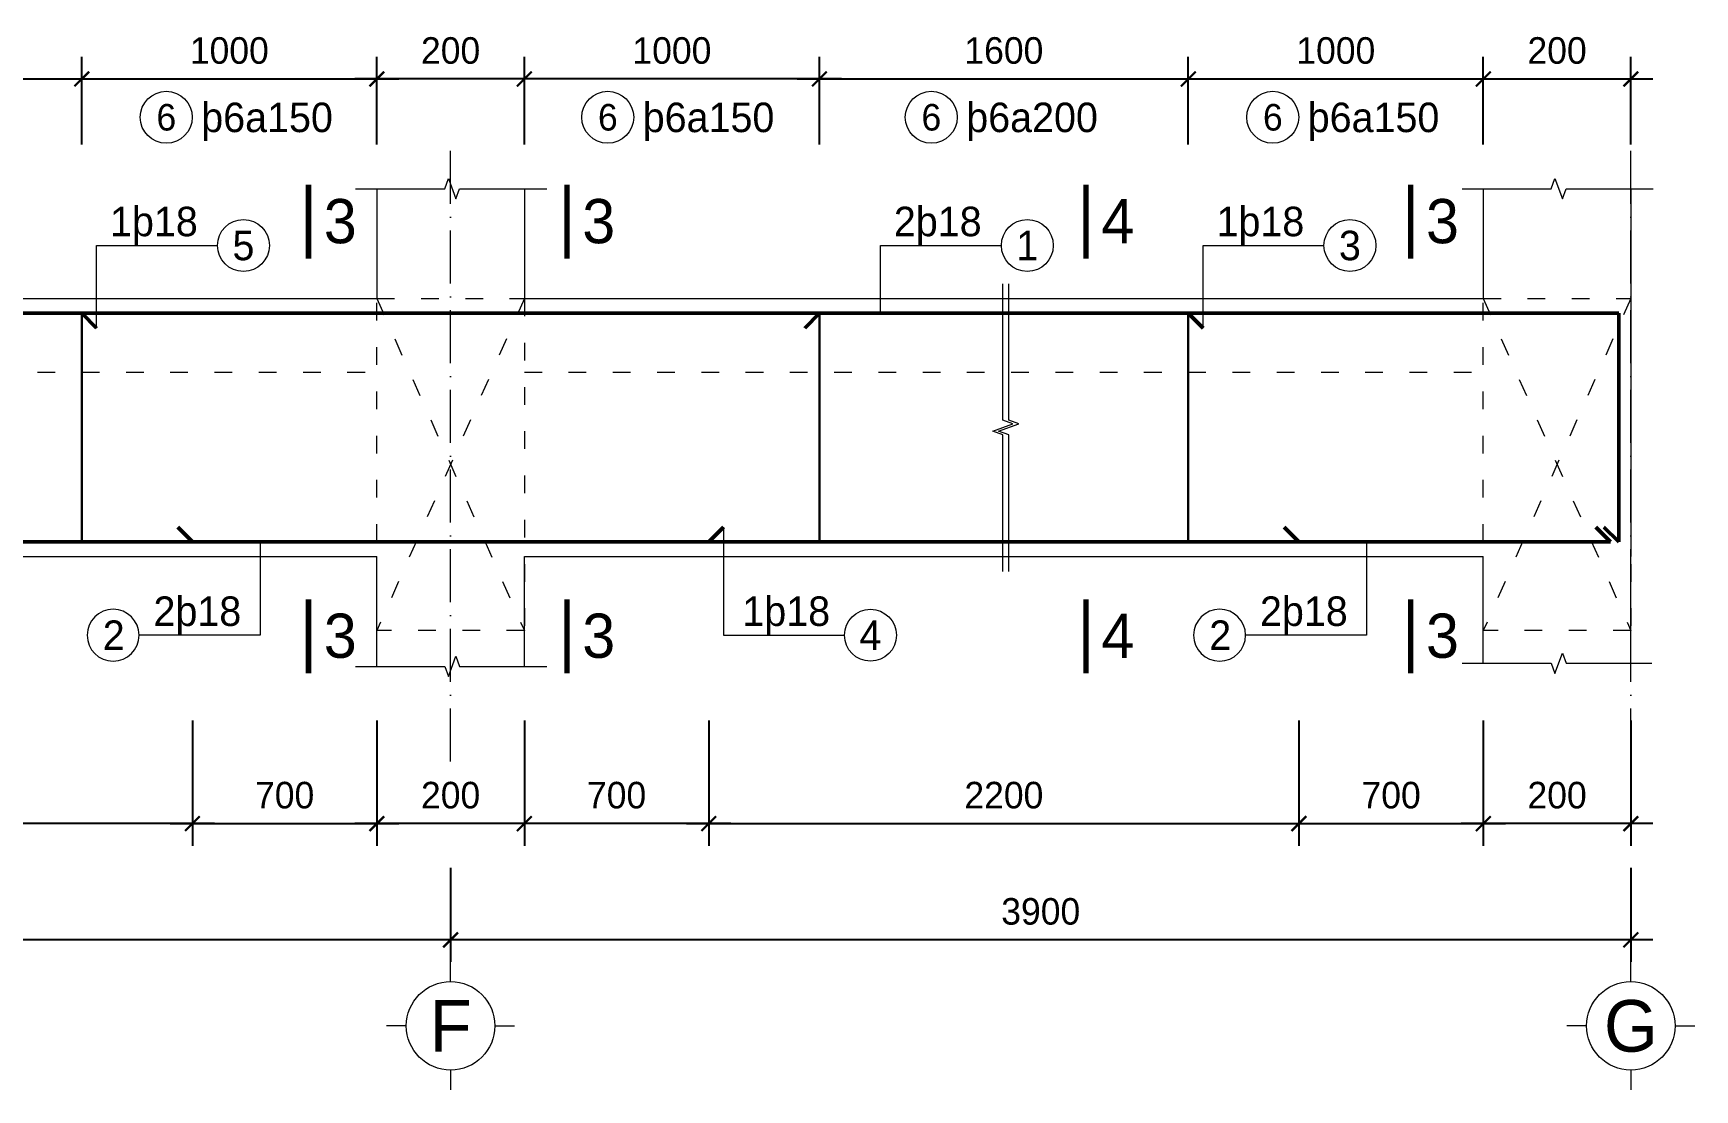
# Model space of a CAD drawing. Header units: inches. Extents: x 566748 to 757280, y 592180 to 740680.
# Drawn here: x 633052 to 644314, y 665058 to 672220 of the extents above; entities that cross this region are included whole.
import ezdxf
from ezdxf.enums import TextEntityAlignment as Align

# ---------------------------------------------------------------- set-up
doc = ezdxf.new("R2010")
doc.units = ezdxf.units.IN
doc.header["$MEASUREMENT"] = 0
doc.linetypes.add('ACAD_ISO03W100', pattern=[30, 12, -18])
doc.linetypes.add('ACAD_ISO10W100', pattern=[18, 12, -3, 0, -3])
for name, color, linetype, lineweight in [('NET CB', 2, 'Continuous', 20), ('NET GHI CHU', 7, 'Continuous', 13), ('NET KICH THUOC', 9, 'Continuous', 13), ('NET THEP DAI', 3, 'Continuous', 30), ('NET THEP DOC', 1, 'Continuous', 50), ('NET TRUC', 8, 'ACAD_ISO10W100', 9)]:
    doc.layers.add(name, color=color, linetype=linetype, lineweight=lineweight)
doc.layers.add('TEXT', color=4, linetype='Continuous')
doc.styles.add('A2', font='Fonts5.ttf', dxfattribs={"height": 600})
doc.styles.add('HELVE-KT', font='VHELVEN0.TTF')
doc.styles.add('ISO', font='Fonts5.ttf')
doc.styles.add('NHIEN', font='Fonts5.ttf', dxfattribs={"height": 0.2})
doc.styles.add('TEXT', font='Fonts5.ttf')
doc.styles.add('VNIHELVE', font='Fonts5.ttf', dxfattribs={"height": 180})
doc.dimstyles.new('M 1-20', dxfattribs={"dimscale": 100, "dimtxt": 2, "dimasz": 1, "dimexe": 1.5, "dimexo": 3, "dimgap": 1, "dimtad": 1, "dimdec": 0, "dimlfac": 0.2, "dimtxsty": 'VNIHELVE', "dimblk": 'ARCHTICK', "dimcen": 2.5, "dimdle": 1.5, "dimclrd": 256, "dimclre": 256, "dimclrt": 256, "dimadec": 0, "dimazin": 0, "dimtfac": 1, "dimtdec": 0, "dimtix": 1, "dimtmove": 0, "dimatfit": 3, "dimldrblk": 'ARCHTICK', "dimfxl": 7, "dimfxlon": 1, "dimarcsym": 1})

# ---------------------------------------------------------------- blocks, each defined once
blk = doc.blocks.new('_ArchTick')
at = {"color": 0, "linetype": 'ByBlock', "const_width": 0.15}
blk.add_lwpolyline([(-0.5, -0.5), (0.5, 0.5)], dxfattribs=at)
blk = doc.blocks.new('*D406')
at = {"layer": 'Defpoints', "color": 0}
for p in [(628381, 666862), (635881, 666862), (628381, 666074)]:
    blk.add_point(p, dxfattribs=at)
at = {"layer": 'NET KICH THUOC', "lineweight": -2}
for p, q in [((628381, 666562), (628381, 665924)), ((635881, 666562), (635881, 665924)), ((636031, 666074), (628231, 666074))]:
    blk.add_line(p, q, dxfattribs=at)
at = {"layer": 'NET KICH THUOC', "lineweight": -2, "xscale": 100, "yscale": 100, "zscale": 100, "rotation": 180}
blk.add_blockref('_ArchTick', (628381, 666074), dxfattribs=at)
at = {"layer": 'NET KICH THUOC', "lineweight": -2, "xscale": 100, "yscale": 100, "zscale": 100}
blk.add_blockref('_ArchTick', (635881, 666074), dxfattribs=at)
at = {"layer": 'NET KICH THUOC', "insert": (632131, 666266), "char_height": 180, "attachment_point": 5, "style": 'VNIHELVE'}
blk.add_mtext('2x3800', dxfattribs=at)
blk = doc.blocks.new('*D407')
at = {"layer": 'Defpoints', "color": 0}
for p in [(642881, 667949), (643881, 667949), (642881, 666862)]:
    blk.add_point(p, dxfattribs=at)
at = {"layer": 'NET KICH THUOC', "lineweight": -2}
for p, q in [((642881, 667562), (642881, 666712)), ((643881, 667562), (643881, 666712)), ((644031, 666862), (642731, 666862))]:
    blk.add_line(p, q, dxfattribs=at)
at = {"layer": 'NET KICH THUOC', "lineweight": -2, "xscale": 100, "yscale": 100, "zscale": 100, "rotation": 180}
blk.add_blockref('_ArchTick', (642881, 666862), dxfattribs=at)
at = {"layer": 'NET KICH THUOC', "lineweight": -2, "xscale": 100, "yscale": 100, "zscale": 100}
blk.add_blockref('_ArchTick', (643881, 666862), dxfattribs=at)
at = {"layer": 'NET KICH THUOC', "insert": (643381, 667054), "char_height": 180, "attachment_point": 5, "style": 'VNIHELVE'}
blk.add_mtext('200', dxfattribs=at)
blk = doc.blocks.new('TRUC')
at = {"layer": 'NET GHI CHU'}
for p, q in [((-228.0773, -72.5415), (-228.0773, -72.4415)), ((-228.3023, -72.7665), (-228.4023, -72.7665)), ((-227.8523, -72.7665), (-227.7523, -72.7665)), ((-228.0773, -72.9915), (-228.0773, -73.0915))]:
    blk.add_line(p, q, dxfattribs=at)
blk.add_circle((-228.0773, -72.7665), 0.225, dxfattribs=at)
at = {"layer": 'NET GHI CHU', "style": 'HELVE-KT'}
blk.add_attdef('A', text='', height=0.3, dxfattribs=at).set_placement((-228.0773, -72.7665), align=Align.MIDDLE_CENTER)
blk = doc.blocks.new('*D408')
at = {"layer": 'Defpoints', "color": 0}
for p in [(643881, 671910), (642881, 671166), (643881, 671166)]:
    blk.add_point(p, dxfattribs=at)
at = {"layer": 'NET KICH THUOC', "lineweight": -2}
for p, q in [((642881, 671466), (642881, 672060)), ((643881, 671466), (643881, 672060)), ((642731, 671910), (644031, 671910))]:
    blk.add_line(p, q, dxfattribs=at)
at = {"layer": 'NET KICH THUOC', "lineweight": -2, "xscale": 100, "yscale": 100, "zscale": 100, "rotation": 180}
blk.add_blockref('_ArchTick', (642881, 671910), dxfattribs=at)
at = {"layer": 'NET KICH THUOC', "lineweight": -2, "xscale": 100, "yscale": 100, "zscale": 100}
blk.add_blockref('_ArchTick', (643881, 671910), dxfattribs=at)
at = {"layer": 'NET KICH THUOC', "insert": (643381, 672102), "char_height": 180, "attachment_point": 5, "style": 'VNIHELVE'}
blk.add_mtext('200', dxfattribs=at)
blk = doc.blocks.new('*D410')
at = {"layer": 'Defpoints', "color": 0}
for p in [(635381, 667928), (636381, 667928), (635381, 666862)]:
    blk.add_point(p, dxfattribs=at)
at = {"layer": 'NET KICH THUOC', "lineweight": -2}
for p, q in [((635381, 667562), (635381, 666712)), ((636381, 667562), (636381, 666712)), ((636531, 666862), (635231, 666862))]:
    blk.add_line(p, q, dxfattribs=at)
at = {"layer": 'NET KICH THUOC', "lineweight": -2, "xscale": 100, "yscale": 100, "zscale": 100, "rotation": 180}
blk.add_blockref('_ArchTick', (635381, 666862), dxfattribs=at)
at = {"layer": 'NET KICH THUOC', "lineweight": -2, "xscale": 100, "yscale": 100, "zscale": 100}
blk.add_blockref('_ArchTick', (636381, 666862), dxfattribs=at)
at = {"layer": 'NET KICH THUOC', "insert": (635881, 667054), "char_height": 180, "attachment_point": 5, "style": 'VNIHELVE'}
blk.add_mtext('200', dxfattribs=at)
blk = doc.blocks.new('*D411')
at = {"layer": 'Defpoints', "color": 0}
for p in [(635381, 671910), (635381, 671166), (636381, 671166)]:
    blk.add_point(p, dxfattribs=at)
at = {"layer": 'NET KICH THUOC', "lineweight": -2}
for p, q in [((635381, 671466), (635381, 672060)), ((636381, 671466), (636381, 672060)), ((636531, 671910), (635231, 671910))]:
    blk.add_line(p, q, dxfattribs=at)
at = {"layer": 'NET KICH THUOC', "lineweight": -2, "xscale": 100, "yscale": 100, "zscale": 100, "rotation": 180}
blk.add_blockref('_ArchTick', (635381, 671910), dxfattribs=at)
at = {"layer": 'NET KICH THUOC', "lineweight": -2, "xscale": 100, "yscale": 100, "zscale": 100}
blk.add_blockref('_ArchTick', (636381, 671910), dxfattribs=at)
at = {"layer": 'NET KICH THUOC', "insert": (635881, 672102), "char_height": 180, "attachment_point": 5, "style": 'VNIHELVE'}
blk.add_mtext('200', dxfattribs=at)
blk = doc.blocks.new('*D412')
at = {"layer": 'Defpoints', "color": 0}
for p in [(635881, 666862), (643881, 666862), (635881, 666074)]:
    blk.add_point(p, dxfattribs=at)
at = {"layer": 'NET KICH THUOC', "lineweight": -2}
for p, q in [((635881, 666562), (635881, 665924)), ((643881, 666562), (643881, 665924)), ((644031, 666074), (635731, 666074))]:
    blk.add_line(p, q, dxfattribs=at)
at = {"layer": 'NET KICH THUOC', "lineweight": -2, "xscale": 100, "yscale": 100, "zscale": 100, "rotation": 180}
blk.add_blockref('_ArchTick', (635881, 666074), dxfattribs=at)
at = {"layer": 'NET KICH THUOC', "lineweight": -2, "xscale": 100, "yscale": 100, "zscale": 100}
blk.add_blockref('_ArchTick', (643881, 666074), dxfattribs=at)
at = {"layer": 'NET KICH THUOC', "insert": (639881, 666266), "char_height": 180, "attachment_point": 5, "style": 'VNIHELVE'}
blk.add_mtext('3900', dxfattribs=at)
blk = doc.blocks.new('DS THEP')
blk.add_circle((220, 0), 220)
at = {"style": 'A2'}
blk.add_attdef('ENTER', text='', height=250, dxfattribs=at).set_placement((220, 0), align=Align.MIDDLE_CENTER)
blk = doc.blocks.new('*D414')
at = {"layer": 'Defpoints', "color": 0}
for p in [(636381, 671910), (636381, 671166), (638381, 671166)]:
    blk.add_point(p, dxfattribs=at)
at = {"layer": 'NET KICH THUOC', "lineweight": -2}
for p, q in [((636381, 671466), (636381, 672060)), ((638381, 671466), (638381, 672060)), ((638531, 671910), (636231, 671910))]:
    blk.add_line(p, q, dxfattribs=at)
at = {"layer": 'NET KICH THUOC', "lineweight": -2, "xscale": 100, "yscale": 100, "zscale": 100, "rotation": 180}
blk.add_blockref('_ArchTick', (636381, 671910), dxfattribs=at)
at = {"layer": 'NET KICH THUOC', "lineweight": -2, "xscale": 100, "yscale": 100, "zscale": 100}
blk.add_blockref('_ArchTick', (638381, 671910), dxfattribs=at)
at = {"layer": 'NET KICH THUOC', "insert": (637381, 672102), "char_height": 180, "attachment_point": 5, "style": 'VNIHELVE'}
blk.add_mtext('1000', dxfattribs=at)
blk = doc.blocks.new('*D415')
at = {"layer": 'Defpoints', "color": 0}
for p in [(642881, 671910), (640881, 671166), (642881, 671166)]:
    blk.add_point(p, dxfattribs=at)
at = {"layer": 'NET KICH THUOC', "lineweight": -2}
for p, q in [((640881, 671466), (640881, 672060)), ((642881, 671466), (642881, 672060)), ((640731, 671910), (643031, 671910))]:
    blk.add_line(p, q, dxfattribs=at)
at = {"layer": 'NET KICH THUOC', "lineweight": -2, "xscale": 100, "yscale": 100, "zscale": 100, "rotation": 180}
blk.add_blockref('_ArchTick', (640881, 671910), dxfattribs=at)
at = {"layer": 'NET KICH THUOC', "lineweight": -2, "xscale": 100, "yscale": 100, "zscale": 100}
blk.add_blockref('_ArchTick', (642881, 671910), dxfattribs=at)
at = {"layer": 'NET KICH THUOC', "insert": (641881, 672102), "char_height": 180, "attachment_point": 5, "style": 'VNIHELVE'}
blk.add_mtext('1000', dxfattribs=at)
blk = doc.blocks.new('*D416')
at = {"layer": 'Defpoints', "color": 0}
for p in [(640881, 671910), (638381, 671166), (640881, 671166)]:
    blk.add_point(p, dxfattribs=at)
at = {"layer": 'NET KICH THUOC', "lineweight": -2}
for p, q in [((638381, 671466), (638381, 672060)), ((640881, 671466), (640881, 672060)), ((638231, 671910), (641031, 671910))]:
    blk.add_line(p, q, dxfattribs=at)
at = {"layer": 'NET KICH THUOC', "lineweight": -2, "xscale": 100, "yscale": 100, "zscale": 100, "rotation": 180}
blk.add_blockref('_ArchTick', (638381, 671910), dxfattribs=at)
at = {"layer": 'NET KICH THUOC', "lineweight": -2, "xscale": 100, "yscale": 100, "zscale": 100}
blk.add_blockref('_ArchTick', (640881, 671910), dxfattribs=at)
at = {"layer": 'NET KICH THUOC', "insert": (639631, 672102), "char_height": 180, "attachment_point": 5, "style": 'VNIHELVE'}
blk.add_mtext('1600', dxfattribs=at)
blk = doc.blocks.new('*D418')
at = {"layer": 'Defpoints', "color": 0}
for p in [(635381, 671910), (633381, 671166), (635381, 671166)]:
    blk.add_point(p, dxfattribs=at)
at = {"layer": 'NET KICH THUOC', "lineweight": -2}
for p, q in [((633381, 671466), (633381, 672060)), ((635381, 671466), (635381, 672060)), ((633231, 671910), (635531, 671910))]:
    blk.add_line(p, q, dxfattribs=at)
at = {"layer": 'NET KICH THUOC', "lineweight": -2, "xscale": 100, "yscale": 100, "zscale": 100, "rotation": 180}
blk.add_blockref('_ArchTick', (633381, 671910), dxfattribs=at)
at = {"layer": 'NET KICH THUOC', "lineweight": -2, "xscale": 100, "yscale": 100, "zscale": 100}
blk.add_blockref('_ArchTick', (635381, 671910), dxfattribs=at)
at = {"layer": 'NET KICH THUOC', "insert": (634381, 672102), "char_height": 180, "attachment_point": 5, "style": 'VNIHELVE'}
blk.add_mtext('1000', dxfattribs=at)
blk = doc.blocks.new('*D419')
at = {"layer": 'Defpoints', "color": 0}
for p in [(633381, 671910), (630881, 671166), (633381, 671166)]:
    blk.add_point(p, dxfattribs=at)
at = {"layer": 'NET KICH THUOC', "lineweight": -2}
for p, q in [((630881, 671466), (630881, 672060)), ((633381, 671466), (633381, 672060)), ((630731, 671910), (633531, 671910))]:
    blk.add_line(p, q, dxfattribs=at)
at = {"layer": 'NET KICH THUOC', "lineweight": -2, "xscale": 100, "yscale": 100, "zscale": 100, "rotation": 180}
blk.add_blockref('_ArchTick', (630881, 671910), dxfattribs=at)
at = {"layer": 'NET KICH THUOC', "lineweight": -2, "xscale": 100, "yscale": 100, "zscale": 100}
blk.add_blockref('_ArchTick', (633381, 671910), dxfattribs=at)
at = {"layer": 'NET KICH THUOC', "insert": (632131, 672102), "char_height": 180, "attachment_point": 5, "style": 'VNIHELVE'}
blk.add_mtext('1600', dxfattribs=at)
blk = doc.blocks.new('MCD')
at = {"layer": 'NET GHI CHU'}
blk.add_lwpolyline([(0, 667, 50, 50, 0), (0, 0, 0, 0, 0)], format="xyseb", dxfattribs=at)
at = {"layer": 'TEXT', "linetype": 'ACAD_ISO03W100', "style": 'TEXT'}
blk.add_attdef('MCD', (139, 128), '', height=400, dxfattribs=at)
blk = doc.blocks.new('*D433')
at = {"layer": 'Defpoints', "color": 0}
for p in [(634131, 668772), (635381, 667562), (635381, 666862)]:
    blk.add_point(p, dxfattribs=at)
at = {"layer": 'NET KICH THUOC', "lineweight": -2}
for p, q in [((634131, 667562), (634131, 666712)), ((635381, 667262), (635381, 666712)), ((633981, 666862), (635531, 666862))]:
    blk.add_line(p, q, dxfattribs=at)
at = {"layer": 'NET KICH THUOC', "lineweight": -2, "xscale": 100, "yscale": 100, "zscale": 100, "rotation": 180}
blk.add_blockref('_ArchTick', (634131, 666862), dxfattribs=at)
at = {"layer": 'NET KICH THUOC', "lineweight": -2, "xscale": 100, "yscale": 100, "zscale": 100}
blk.add_blockref('_ArchTick', (635381, 666862), dxfattribs=at)
at = {"layer": 'NET KICH THUOC', "insert": (634756, 667054), "char_height": 180, "attachment_point": 5, "style": 'VNIHELVE'}
blk.add_mtext('700', dxfattribs=at)
blk = doc.blocks.new('*D434')
at = {"layer": 'Defpoints', "color": 0}
for p in [(634131, 668772), (630131, 667562), (630131, 666862)]:
    blk.add_point(p, dxfattribs=at)
at = {"layer": 'NET KICH THUOC', "lineweight": -2}
for p, q in [((634131, 667562), (634131, 666712)), ((630131, 667262), (630131, 666712)), ((634281, 666862), (629981, 666862))]:
    blk.add_line(p, q, dxfattribs=at)
at = {"layer": 'NET KICH THUOC', "lineweight": -2, "xscale": 100, "yscale": 100, "zscale": 100, "rotation": 180}
blk.add_blockref('_ArchTick', (630131, 666862), dxfattribs=at)
at = {"layer": 'NET KICH THUOC', "lineweight": -2, "xscale": 100, "yscale": 100, "zscale": 100}
blk.add_blockref('_ArchTick', (634131, 666862), dxfattribs=at)
at = {"layer": 'NET KICH THUOC', "insert": (632131, 667054), "char_height": 180, "attachment_point": 5, "style": 'VNIHELVE'}
blk.add_mtext('2200', dxfattribs=at)
blk = doc.blocks.new('*D435')
at = {"layer": 'Defpoints', "color": 0}
for p in [(641631, 668772), (642881, 667562), (642881, 666862)]:
    blk.add_point(p, dxfattribs=at)
at = {"layer": 'NET KICH THUOC', "lineweight": -2}
for p, q in [((641631, 667562), (641631, 666712)), ((642881, 667262), (642881, 666712)), ((641481, 666862), (643031, 666862))]:
    blk.add_line(p, q, dxfattribs=at)
at = {"layer": 'NET KICH THUOC', "lineweight": -2, "xscale": 100, "yscale": 100, "zscale": 100, "rotation": 180}
blk.add_blockref('_ArchTick', (641631, 666862), dxfattribs=at)
at = {"layer": 'NET KICH THUOC', "lineweight": -2, "xscale": 100, "yscale": 100, "zscale": 100}
blk.add_blockref('_ArchTick', (642881, 666862), dxfattribs=at)
at = {"layer": 'NET KICH THUOC', "insert": (642256, 667054), "char_height": 180, "attachment_point": 5, "style": 'VNIHELVE'}
blk.add_mtext('700', dxfattribs=at)
blk = doc.blocks.new('*D436')
at = {"layer": 'Defpoints', "color": 0}
for p in [(637631, 668772), (636381, 667562), (636381, 666862)]:
    blk.add_point(p, dxfattribs=at)
at = {"layer": 'NET KICH THUOC', "lineweight": -2}
for p, q in [((637631, 667562), (637631, 666712)), ((636381, 667262), (636381, 666712)), ((637781, 666862), (636231, 666862))]:
    blk.add_line(p, q, dxfattribs=at)
at = {"layer": 'NET KICH THUOC', "lineweight": -2, "xscale": 100, "yscale": 100, "zscale": 100, "rotation": 180}
blk.add_blockref('_ArchTick', (636381, 666862), dxfattribs=at)
at = {"layer": 'NET KICH THUOC', "lineweight": -2, "xscale": 100, "yscale": 100, "zscale": 100}
blk.add_blockref('_ArchTick', (637631, 666862), dxfattribs=at)
at = {"layer": 'NET KICH THUOC', "insert": (637006, 667054), "char_height": 180, "attachment_point": 5, "style": 'VNIHELVE'}
blk.add_mtext('700', dxfattribs=at)
blk = doc.blocks.new('*D437')
at = {"layer": 'Defpoints', "color": 0}
for p in [(637631, 668772), (641631, 667562), (641631, 666862)]:
    blk.add_point(p, dxfattribs=at)
at = {"layer": 'NET KICH THUOC', "lineweight": -2}
for p, q in [((637631, 667562), (637631, 666712)), ((641631, 667262), (641631, 666712)), ((637481, 666862), (641781, 666862))]:
    blk.add_line(p, q, dxfattribs=at)
at = {"layer": 'NET KICH THUOC', "lineweight": -2, "xscale": 100, "yscale": 100, "zscale": 100, "rotation": 180}
blk.add_blockref('_ArchTick', (637631, 666862), dxfattribs=at)
at = {"layer": 'NET KICH THUOC', "lineweight": -2, "xscale": 100, "yscale": 100, "zscale": 100}
blk.add_blockref('_ArchTick', (641631, 666862), dxfattribs=at)
at = {"layer": 'NET KICH THUOC', "insert": (639631, 667054), "char_height": 180, "attachment_point": 5, "style": 'VNIHELVE'}
blk.add_mtext('2200', dxfattribs=at)

msp = doc.modelspace()

# ---------------------------------------------------------------- linework, layer by layer
at = {"layer": 'NET CB', "ltscale": 800}
for points in [[(635380.9, 671165.8), (635380.9, 670421.8)], [(636380.9, 671165.8), (636380.9, 670421.8)], [(642880.9, 671165.8), (642880.9, 670421.8)], [(643880.9, 671165.8), (643880.9, 670421.8)], [(628880.9, 670421.8), (635380.9, 670421.8)], [(636380.9, 670421.8), (642880.9, 670421.8)], [(643880.9, 670421.8), (643880.9, 668671.8), (643880.9, 668671.8)], [(628880.9, 668671.8), (635380.9, 668671.8)], [(635380.9, 667927.8), (635380.9, 668671.8)], [(636380.9, 668671.8), (642880.9, 668671.8)], [(636380.9, 667927.8), (636380.9, 668671.8)], [(642880.9, 667948.8), (642880.9, 668671.8)], [(643880.9, 667948.8), (643880.9, 668671.8), (643880.9, 668671.8)]]:
    msp.add_lwpolyline(points, dxfattribs=at)
at = {"layer": 'NET GHI CHU'}
for points in [[(635237, 671165.8), (635841.6, 671165.8), (635866.6, 671234.5), (635916.6, 671097.1), (635941.6, 671165.8), (636532.9, 671165.8)], [(642737, 671165.8), (643341.6, 671165.8), (643366.6, 671234.5), (643416.6, 671097.1), (643441.6, 671165.8), (644032.9, 671165.8)], [(635237, 667927.8), (635841.6, 667927.8), (635866.6, 667859.1), (635916.6, 667996.4), (635941.6, 667927.8), (636532.9, 667927.8)], [(642737, 667948.8), (643341.6, 667948.8), (643366.6, 667880.1), (643416.6, 668017.4), (643441.6, 667948.8), (644023.8, 667948.8)]]:
    msp.add_lwpolyline(points, dxfattribs=at)
at = {"layer": 'NET GHI CHU', "color": 7}
for points in [[(633480.9, 670221.8), (633480.9, 670781.3), (634300.9, 670781.3)], [(638793.9, 670321.8), (638793.9, 670781.3), (639614, 670781.3)], [(640980.9, 670221.8), (640980.9, 670781.3), (641800.9, 670781.3)], [(637730.9, 668871.8), (637730.9, 668139.3), (638550.9, 668139.3)], [(634589.4, 668771.8), (634589.4, 668139.3), (633769.3, 668139.3)], [(642089.4, 668771.8), (642089.4, 668139.3), (641269.3, 668139.3)]]:
    msp.add_lwpolyline(points, dxfattribs=at)
at = {"layer": 'NET GHI CHU', "linetype": 'Continuous'}
for points in [[(639623.9, 668571.8), (639623.9, 669496.8), (639555.2, 669521.8), (639692.5, 669571.8), (639623.9, 669596.8), (639623.9, 670521.8)], [(639663.9, 668571.8), (639663.9, 669496.8), (639595.2, 669521.8), (639732.5, 669571.8), (639663.9, 669596.8), (639663.9, 670521.8)]]:
    msp.add_lwpolyline(points, dxfattribs=at)
at = {"layer": 'NET GHI CHU', "linetype": 'ACAD_ISO03W100', "ltscale": 10}
for points in [[(636380.9, 668171.8), (635380.9, 668171.8), (635380.9, 670421.8), (636380.9, 670421.8)], [(643880.9, 668171.8), (642880.9, 668171.8), (642880.9, 670421.8), (643880.9, 670421.8)]]:
    msp.add_lwpolyline(points, close=True, dxfattribs=at)
for points in [[(635380.9, 670421.8), (636380.9, 668171.8)], [(636380.9, 670421.8), (635380.9, 668171.8)], [(642880.9, 670421.8), (643880.9, 668171.8)], [(643880.9, 670421.8), (642880.9, 668171.8)], [(628880.9, 669921.8), (635380.9, 669921.8)], [(636380.9, 669921.8), (642880.9, 669921.8)]]:
    msp.add_lwpolyline(points, dxfattribs=at)
at = {"layer": 'NET THEP DAI'}
for p, q in [((633380.9, 668771.8), (633380.9, 670321.8)), ((638380.9, 668771.8), (638380.9, 670321.8)), ((640880.9, 668771.8), (640880.9, 670321.8))]:
    msp.add_line(p, q, dxfattribs=at)
at = {"layer": 'NET THEP DOC'}
for p, q in [((643798.6, 668771.8), (643798.6, 670321.8)), ((643742.9, 668771.8), (613019.4, 668771.8))]:
    msp.add_line(p, q, dxfattribs=at)
for points in [[(643798.6, 670321.8), (612963.2, 670321.8)], [(633480.9, 670221.8), (633380.9, 670321.8)], [(638280.9, 670221.8), (638380.9, 670321.8)], [(640980.9, 670221.8), (640880.9, 670321.8)], [(634130.9, 668771.8), (634030.9, 668871.8)], [(637630.9, 668771.8), (637730.9, 668871.8)], [(641630.9, 668771.8), (641530.9, 668871.8)], [(643742.9, 668771.8), (643642.9, 668871.8)], [(643798.6, 668771.8), (643698.6, 668871.8)]]:
    msp.add_lwpolyline(points, dxfattribs=at)
at = {"layer": 'NET TRUC', "linetype": 'ACAD_ISO10W100', "ltscale": 30}
for points in [[(635880.9, 667282.6), (635880.9, 671470.9)], [(643880.9, 667282.6), (643880.9, 671470.9)]]:
    msp.add_lwpolyline(points, dxfattribs=at)

# ---------------------------------------------------------------- block references
at = {"layer": 'NET GHI CHU', "color": 7}
ref = msp.add_blockref('DS THEP', (633777.5, 671650.5), dxfattribs=dict(at, xscale=0.8000000000465661, yscale=0.8000000000465661, zscale=0.8000000000465661))
ref.add_attrib('ENTER', '6', dxfattribs={"layer": '0', "height": 180, "style": 'ISO'}).set_placement((633954.1, 671650.5), align=Align.MIDDLE_CENTER)
ref = msp.add_blockref('DS THEP', (636770, 671650.5), dxfattribs=dict(at, xscale=0.8000000000465661, yscale=0.8000000000465661, zscale=0.8000000000465661))
ref.add_attrib('ENTER', '6', dxfattribs={"layer": '0', "height": 180, "style": 'ISO'}).set_placement((636946.6, 671650.5), align=Align.MIDDLE_CENTER)
ref = msp.add_blockref('DS THEP', (638963, 671650.5), dxfattribs=dict(at, xscale=0.8000000000465661, yscale=0.8000000000465661, zscale=0.8000000000465661))
ref.add_attrib('ENTER', '6', dxfattribs={"layer": '0', "height": 180, "style": 'ISO'}).set_placement((639139.6, 671650.5), align=Align.MIDDLE_CENTER)
ref = msp.add_blockref('DS THEP', (641277.5, 671650.5), dxfattribs=dict(at, xscale=0.8000000000465661, yscale=0.8000000000465661, zscale=0.8000000000465661))
ref.add_attrib('ENTER', '6', dxfattribs={"layer": '0', "height": 180, "style": 'ISO'}).set_placement((641454.1, 671650.5), align=Align.MIDDLE_CENTER)
ref = msp.add_blockref('DS THEP', (634300.9, 670781.3), dxfattribs=dict(at, xscale=0.8000000000465661, yscale=0.8000000000465661, zscale=0.8000000000465661))
ref.add_attrib('ENTER', '5', dxfattribs={"layer": '0', "height": 200, "style": 'ISO'}).set_placement((634476.6, 670781.3), align=Align.MIDDLE_CENTER)
ref = msp.add_blockref('DS THEP', (639614, 670781.3), dxfattribs=dict(at, xscale=0.8000000000465661, yscale=0.8000000000465661, zscale=0.8000000000465661))
ref.add_attrib('ENTER', '1', dxfattribs={"layer": '0', "height": 200, "style": 'ISO'}).set_placement((639789.7, 670781.3), align=Align.MIDDLE_CENTER)
ref = msp.add_blockref('DS THEP', (641800.9, 670781.3), dxfattribs=dict(at, xscale=0.8000000000465661, yscale=0.8000000000465661, zscale=0.8000000000465661))
ref.add_attrib('ENTER', '3', dxfattribs={"layer": '0', "height": 200, "style": 'ISO'}).set_placement((641976.6, 670781.3), align=Align.MIDDLE_CENTER)
ref = msp.add_blockref('DS THEP', (633769.3, 668139.3), dxfattribs=dict(at, xscale=-0.8000000000465661, yscale=0.8000000000465661, zscale=0.8000000000465661))
ref.add_attrib('ENTER', '2', dxfattribs={"layer": '0', "height": 200, "style": 'ISO'}).set_placement((633597.4, 668139.3), align=Align.MIDDLE_CENTER)
ref = msp.add_blockref('DS THEP', (638550.9, 668139.3), dxfattribs=dict(at, xscale=0.8000000000465661, yscale=0.8000000000465661, zscale=0.8000000000465661))
ref.add_attrib('ENTER', '4', dxfattribs={"layer": '0', "height": 200, "style": 'ISO'}).set_placement((638726.6, 668139.3), align=Align.MIDDLE_CENTER)
ref = msp.add_blockref('DS THEP', (641269.3, 668139.3), dxfattribs=dict(at, xscale=-0.8000000000465661, yscale=0.8000000000465661, zscale=0.8000000000465661))
ref.add_attrib('ENTER', '2', dxfattribs={"layer": '0', "height": 200, "style": 'ISO'}).set_placement((641097.4, 668139.3), align=Align.MIDDLE_CENTER)
at = {"layer": 'TEXT'}
ref = msp.add_blockref('MCD', (634917.5, 671192.7), dxfattribs=dict(at, xscale=-0.75, yscale=0.75, zscale=0.75, rotation=180))
ref.add_attrib('MCD', '3', (635021.5, 670796.4), dxfattribs={"linetype": 'ACAD_ISO03W100', "height": 300, "style": 'VNIHELVE'})
ref = msp.add_blockref('MCD', (636669.5, 671192.7), dxfattribs=dict(at, xscale=-0.75, yscale=0.75, zscale=0.75, rotation=180))
ref.add_attrib('MCD', '3', (636773.5, 670796.4), dxfattribs={"linetype": 'ACAD_ISO03W100', "height": 300, "style": 'VNIHELVE'})
ref = msp.add_blockref('MCD', (640188, 671192.7), dxfattribs=dict(at, xscale=-0.75, yscale=0.75, zscale=0.75, rotation=180))
ref.add_attrib('MCD', '4', (640292, 670796.4), dxfattribs={"linetype": 'ACAD_ISO03W100', "height": 300, "style": 'VNIHELVE'})
ref = msp.add_blockref('MCD', (642388.5, 671192.7), dxfattribs=dict(at, xscale=-0.75, yscale=0.75, zscale=0.75, rotation=180))
ref.add_attrib('MCD', '3', (642492.5, 670796.4), dxfattribs={"linetype": 'ACAD_ISO03W100', "height": 300, "style": 'VNIHELVE'})
ref = msp.add_blockref('MCD', (634917.5, 668382.2), dxfattribs=dict(at, xscale=-0.75, yscale=0.75, zscale=0.75, rotation=180))
ref.add_attrib('MCD', '3', (635021.5, 667985.9), dxfattribs={"linetype": 'ACAD_ISO03W100', "height": 300, "style": 'VNIHELVE'})
ref = msp.add_blockref('MCD', (636669.5, 668382.2), dxfattribs=dict(at, xscale=-0.75, yscale=0.75, zscale=0.75, rotation=180))
ref.add_attrib('MCD', '3', (636773.5, 667985.9), dxfattribs={"linetype": 'ACAD_ISO03W100', "height": 300, "style": 'VNIHELVE'})
ref = msp.add_blockref('MCD', (640188, 668382.2), dxfattribs=dict(at, xscale=-0.75, yscale=0.75, zscale=0.75, rotation=180))
ref.add_attrib('MCD', '4', (640292, 667985.9), dxfattribs={"linetype": 'ACAD_ISO03W100', "height": 300, "style": 'VNIHELVE'})
ref = msp.add_blockref('MCD', (642388.5, 668382.2), dxfattribs=dict(at, xscale=-0.75, yscale=0.75, zscale=0.75, rotation=180))
ref.add_attrib('MCD', '3', (642492.5, 667985.9), dxfattribs={"linetype": 'ACAD_ISO03W100', "height": 300, "style": 'VNIHELVE'})
at = {"layer": 'TEXT', "linetype": 'Continuous', "ltscale": 0.08}
ref = msp.add_blockref('TRUC', (939983.9, 762513.2), dxfattribs=dict(at, xscale=1333.33333337307, yscale=1333.333333343267, zscale=1333.333333333333))
ref.add_attrib('A', 'F', dxfattribs={"layer": '0', "height": 350, "style": 'NHIEN'}).set_placement((635880.9, 665491.1), align=Align.MIDDLE_CENTER)
ref = msp.add_blockref('TRUC', (947983.9, 762513.2), dxfattribs=dict(at, xscale=1333.33333337307, yscale=1333.333333343267, zscale=1333.333333333333))
ref.add_attrib('A', 'G', dxfattribs={"layer": '0', "height": 350, "style": 'NHIEN'}).set_placement((643880.9, 665491.1), align=Align.MIDDLE_CENTER)

# ---------------------------------------------------------------- texts
at = {"layer": 'TEXT', "char_height": 200, "width": 866.506, "style": 'VNIHELVE'}
for s, insert, attachment_point in [('þ6a150', (634190.6, 671749.8), 1), ('þ6a150', (637183.1, 671749.8), 1), ('þ6a200', (639376.1, 671749.8), 1), ('þ6a150', (641690.6, 671749.8), 1), ('1þ18', (634167.3, 671044), 3), ('2þ18', (639480.4, 671044), 3), ('1þ18', (641667.3, 671044), 3), ('2þ18', (633866.9, 668402.1), 1), ('1þ18', (638453.3, 668402.1), 3), ('2þ18', (641366.9, 668402.1), 1)]:
    msp.add_mtext(s, dxfattribs=dict(at, insert=insert, attachment_point=attachment_point))

# ---------------------------------------------------------------- dimensions: what is measured, and where the dimension line sits
at = {"layer": 'NET KICH THUOC'}
for base, p1, p2, text, picture, middle in [((633380.9, 671910.1), (630880.9, 671165.8), (633380.9, 671165.8), '1600', '*D419', (632130.9, 672102.1)), ((635380.9, 671910.1), (633380.9, 671165.8), (635380.9, 671165.8), '1000', '*D418', (634380.9, 672102.1)), ((640880.9, 671910.1), (638380.9, 671165.8), (640880.9, 671165.8), '1600', '*D416', (639630.9, 672102.1)), ((642880.9, 671910.1), (640880.9, 671165.8), (642880.9, 671165.8), '1000', '*D415', (641880.9, 672102.1)), ((635380.9, 666862.4), (634130.9, 668771.8), (635380.9, 667562.4), '700', '*D433', (634755.9, 667054.3)), ((641630.9, 666862.4), (637630.9, 668771.8), (641630.9, 667562.4), '2200', '*D437', (639630.9, 667054.3)), ((642880.9, 666862.4), (641630.9, 668771.8), (642880.9, 667562.4), '700', '*D435', (642255.9, 667054.3))]:
    dim = msp.add_linear_dim(base=base, p1=p1, p2=p2, text=text, dimstyle='M 1-20', dxfattribs=at)
    dim.commit()
    dim.dimension.update_dxf_attribs({"geometry": picture, "text_midpoint": middle})
for base, p1, p2, text, picture, middle in [((635380.9, 671910.1), (636380.9, 671165.8), (635380.9, 671165.8), '200', '*D411', (635880.9, 672102.1)), ((636380.9, 671910.1), (638380.9, 671165.8), (636380.9, 671165.8), '1000', '*D414', (637380.9, 672102.1)), ((630130.9, 666862.4), (634130.9, 668771.8), (630130.9, 667562.4), '2200', '*D434', (632130.9, 667054.3)), ((636380.9, 666862.4), (637630.9, 668771.8), (636380.9, 667562.4), '700', '*D436', (637005.9, 667054.3)), ((628380.9, 666074.5), (635880.9, 666862.4), (628380.9, 666862.4), '2x3800', '*D406', (632130.9, 666266.4)), ((635880.9, 666074.5), (643880.9, 666862.4), (635880.9, 666862.4), '3900', '*D412', (639880.9, 666266.4))]:
    dim = msp.add_linear_dim(base=base, p1=p1, p2=p2, angle=180, text=text, dimstyle='M 1-20', dxfattribs=at)
    dim.commit()
    dim.dimension.update_dxf_attribs({"geometry": picture, "text_midpoint": middle})
dim = msp.add_aligned_dim(p1=(642880.9, 671165.8), p2=(643880.9, 671165.8), distance=744.3, dimstyle='M 1-20', dxfattribs=at)
dim.commit()
dim.dimension.update_dxf_attribs({"geometry": '*D408', "text_midpoint": (643380.9, 672102.1)})
for base, p1, p2, picture, middle in [((635380.9, 666862.4), (636380.9, 667927.8), (635380.9, 667927.8), '*D410', (635880.9, 667054.3)), ((642880.9, 666862.4), (643880.9, 667948.8), (642880.9, 667948.8), '*D407', (643380.9, 667054.3))]:
    dim = msp.add_linear_dim(base=base, p1=p1, p2=p2, angle=180, dimstyle='M 1-20', dxfattribs=at)
    dim.commit()
    dim.dimension.update_dxf_attribs({"geometry": picture, "text_midpoint": middle})

doc.saveas('drawing.dxf')
